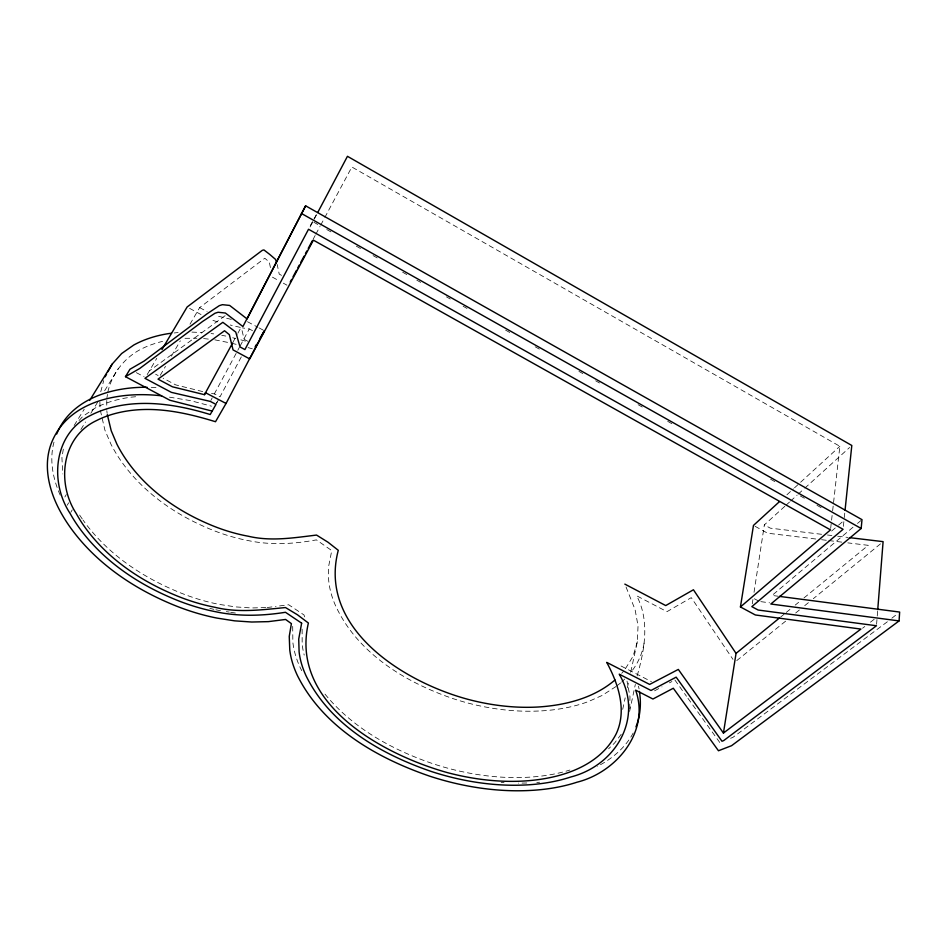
<?xml version="1.0" encoding="UTF-8"?>
<svg xmlns="http://www.w3.org/2000/svg" width="947" height="947" viewBox="0 0 947 947"><rect width="100%" height="100%" fill="white"/><g stroke="black" fill="none" stroke-linecap="round" stroke-linejoin="round"><path stroke-width="0.71" stroke-dasharray="4.74 3.55" d="M106.762 400.451L106.762 409.412M876.591 624.286L877.632 611.158M629.719 708.841L629.98 696.578L627.021 681.13M630.785 671.956L637.319 641.746L638.041 625.884L635.082 609.608L625.955 586.785M843.375 526.378L843.978 520.507L837.255 526.26M844.286 517.571L844.748 513.156M637.153 675.85C644.599 649.938 649.902 620.877 636.68 595.805L666.972 611.667L691.274 597.64L732.954 659.349M830.661 528.414L832.472 512.28M832.638 510.812L839.859 446.297L351.858 167.003L324.857 217.384M292.694 626.358L292.872 642.48A169.631 100.039 17.9 0 0 300.459 668.156L301.762 670.665M302.117 629.163L302.176 644.362A159.854 94.25 17.8 0 0 304.236 655.123M100.761 391.727L103.72 380.576M752.273 603.784L752.924 599.51M754.025 592.349L764.359 524.875L785.134 506.018M106.904 397.965L107.461 394.437M304.614 616.876L303.999 614.946L288.681 604.754L275.447 606.471M629.601 711.422L635.342 684.385M622.688 709.374L625.174 697.856M627.352 687.782L628.595 682.029M637.319 641.746L633.093 656.247L625.103 669.221M644.102 643.12C642.232 654.069 637.461 664.368 630.371 672.903M53.991 442.107C49.078 460.112 53.02 479.383 60.62 496.062M63.319 449.138L61.922 457.756L62.751 473.926M107.828 392.082C111.805 374.538 123.335 359.043 139.031 350.236A142.831 92.628 26.7 0 1 162.6 341.37M211.489 393.55L214.377 393.822L220.047 396.781L242.905 353.906M252.529 330.669L249.286 328.952L242.491 327.899M312.617 221.574L309.882 226.759L311.93 222.853M310.095 226.937L313.552 220.391M314.25 219.088L317.02 213.856M313.978 219.017L316.712 213.904M216.674 403.102L218.698 399.314M313.09 239.342L315.162 235.472M315.86 234.169L320.015 226.428M320.702 225.126L324.17 218.674M210.85 400.403L212.211 397.882M214.247 394.082L239.378 347.371M240.076 346.081L249.286 328.952M232.915 342.317L237.129 334.563M237.839 333.273L241.047 327.484M633.188 733.002C625.363 747.716 612.034 758.926 597.308 766.395M216.224 403.517L217.147 401.883M160.256 375.308L165.465 366.371M171.407 356.143L180.332 340.813M189.992 324.205L199.663 307.597L264.781 258.223L269.291 262.059L270.759 269.268M70.824 512.268L72.244 509.865M147.164 374.598L156.764 358.345M67.213 505.236L68.634 502.833M64.87 496.986L66.302 494.571M80.886 429.5L85.49 421.995M90.853 413.247L98.524 400.747M104.655 390.744L118.458 368.241M74.138 425.487L84.224 409.211M621.22 734.28L614.603 742.993L608.613 748.793M79.063 420.504L82.863 416.349L95.209 408.003A156.823 96.132 26.1 0 1 131.112 397.16L137.978 396.521M621.694 673.317L623.552 671.387M621.741 682.053L624.677 679.046M786.945 494.76L793.42 488.83M794.509 487.835L839.859 446.297M786.223 505.035L789.502 502.052M790.591 501.058L797.149 495.103M798.25 494.109L803.707 489.149M804.808 488.155L849.613 447.469M831.644 531.042L836.13 527.219M852.998 527.23L772.054 595.438L777.913 596.196M857.497 523.442L860.87 520.601M880.485 543.862L813.307 598.693M803.967 597.948L868.257 545.33L847.837 542.868M780.695 616.994L784.033 614.272M786.27 612.425L790.769 608.755M795.255 605.074L798.629 602.316M795.693 612.981L800.203 609.323M804.725 605.654L809.01 602.174M785.596 621.173L736.233 661.018M887.363 621.753L737.654 733.878L732.836 737.405L728.918 738.932M891.837 618.225L897.413 613.822M616.012 686.516L602.032 695.5L588.572 701.502A161.475 101.033 17.4 0 1 540.796 710.913M617.16 685.616L620.593 682.941M870.423 622.191L874.448 619.101M862.551 628.228L864.8 626.5M225.149 315.671L149.366 370.869M654.578 690.813L662 686.847M669.422 682.87L671.897 681.544M267.22 607.524L274.074 606.648M174.13 332.977L178.119 332.539M184.985 338.304L196.881 338.245M265.811 607.572L251.653 607.962L235.649 606.909L219.278 604.399A140.44 85.857 26.1 0 1 174.674 590.431C141.529 576.226 110.681 555.38 88.166 526.923A155.912 95.955 26.1 0 1 83.087 520.128M191.933 332.101L201.924 332.539M151.248 387.311L156.93 387.631M211.086 333.581L213.702 333.877M203.629 338.553L209.204 339.192M821.594 534.297L770.337 528.166L764.359 524.875M827.453 534.996L831.845 535.517M837.704 536.227L847.956 537.446M815.758 538.997L767.638 533.208L754.759 526.13M821.594 539.707L827.429 540.406M828.885 540.583L842.013 542.158M169.454 397.16L190.217 400.569L211.489 406.168M760.843 601.653L769.568 602.801M226.333 611.644L229.233 612.082M230.689 612.307L236.501 613.206M221.776 335.333L225.812 336.067M214.78 339.831L230.216 342.885M240.289 327.39L230.239 325.01M231.269 319.376L215.916 315.635M202.729 391.585L175.645 384.861L163.133 378.196M217.419 321.873L209.63 319.234M232.69 337.759L235.448 338.434M231.53 343.216L238.147 344.838M240.869 339.855L247.534 341.701M248.078 347.608L252.34 348.792M621.054 666.001L651.394 681.615M247.475 321.731L257.868 327.26M259.17 327.946L263.065 330.03M136.368 372.668L144.074 376.752M155.616 374.195L158.125 375.533M754.392 598.764L759.399 601.463M199.663 307.597L207.085 311.634M189.613 308.355L202.125 315.15M247.771 341.275L244.148 339.31L241.816 329.615M281.519 275.364L279.223 274.097L277.187 264.473M272.44 277.151L278.489 280.501M283.331 283.177L286.953 285.177M313.907 222.296L317.766 224.475M326.774 229.541L331.912 232.429M356.356 246.184L361.505 249.085M373.082 255.595L378.232 258.495M402.676 272.239L407.826 275.139M416.834 280.205L420.693 282.372M446.428 296.849L450.287 299.027M463.154 306.26L467.013 308.438M505.603 330.148L510.753 333.048M535.197 346.791L540.346 349.692M578.948 371.402L582.807 373.58M595.675 380.812L599.534 382.99M638.124 404.7L643.273 407.601M667.718 421.344L672.867 424.244M770.645 479.253L775.794 482.153M800.239 495.908L805.388 498.797M816.965 505.307L822.114 508.208M324.987 694.115C352.758 728.207 392.709 750.119 433.809 764.016A168.294 99.305 17.6 0 0 523.371 777.44A167.903 99.068 17.6 0 0 569.905 770.041M719.779 742.507L687.25 697.335M674.88 679.982L686.48 696.27M638.408 686.113L639.095 688.871M100.346 410.335L104.868 430.009L110.906 444.096A149.579 97.399 26.8 0 0 123.737 464.717C144.631 492.854 174.141 513.594 206.103 527.408A134.782 87.195 26.7 0 0 249.073 540.761C271.363 545.294 294.197 544.004 316.393 539.873L331.758 550.586L328.55 566.803L328.633 579.765A153.745 96.132 17.7 0 0 334.918 604.233C356.498 652.838 405.47 682.574 454.098 698.969A161.854 101.27 17.4 0 0 540.784 710.901M106.81 410.714L107.165 413.354M99.861 402.061L100.157 408.938M82.282 518.992A155.912 95.955 26.1 0 1 79.205 514.387M539.624 782.234A177.894 104.999 17.6 0 1 536.807 782.459M526.769 782.98A178.474 105.354 17.6 0 1 518.317 783.11M504.041 782.648A178.474 105.354 17.6 0 1 501.164 782.459M220.509 610.732A151.118 92.415 26.1 0 1 215.194 609.631M213.856 609.335A151.118 92.415 26.1 0 1 209.843 608.376"/><path stroke-width="1.42" d="M161.594 395.834C121.394 391.099 69.794 399.705 52.144 441.255C42.118 464.906 49.149 491.848 61.318 513.298A167.56 102.477 26.1 0 0 76.269 535.315C100.583 565.631 133.657 587.874 169.158 603.085A151.828 92.214 26 0 0 217.076 618.107L234.596 620.841L251.724 622.025L268.356 621.634L285.603 619.456L291.392 623.635L289.249 636.42L289.77 649.95A170.377 99.778 17.9 0 0 297.441 675.59C323.247 727.355 376.989 758.121 429.867 776.22A179.267 105.081 17.6 0 0 524.78 790.674A178.687 104.726 17.6 0 0 576.995 782.21C616.45 772.361 650.293 731.676 635.638 690.138L652.933 699.016L673.305 688.244L718.465 750.758L731.569 745.691L899.07 620.912L899.65 612.058L779.381 596.385M877.739 609.714L883.101 541.648L849.423 537.624M899.07 620.912L770.834 604.02L861.166 528.485L861.995 519.654L305.621 205.819L242.917 326.549L225.386 313.031L218.106 312.261L214.993 313.244L202.67 321.412L139.694 368.501L125.466 376.681L169.927 400.261L212.175 411.093M845.055 510.22L851.803 445.481L347.454 156.302L317.707 212.542M260.023 338.28L264.367 330.716L226.049 403.446L215.514 421.723C188.11 413.306 159.309 406.819 130.508 410.536A149.543 91.03 26 0 0 96.298 420.681C61.105 437.348 56.536 483.597 76.305 513.605A149.01 91.078 26.1 0 0 89.503 533.315C111.083 560.517 140.641 580.404 172.354 593.958A133.598 81.099 26 0 0 214.933 607.299C238.301 613.064 262.047 609.785 285.497 607.548L297.5 614.816L308.391 623.019C289.794 703.337 381.937 754.167 446.889 772.48A162.186 95.008 17.6 0 0 518.956 781.251C555.439 779.961 598.457 768.775 616.308 733.605C627.139 710.12 618.284 683.734 606.731 662.379L649.63 684.421L678.324 669.422L723.437 733.061L736.044 653.383L779.582 617.894M723.437 733.061L860.906 629.08L755.339 614.97L740.436 606.944L753.469 525.419L779.393 501.685M635.97 726.846C640.456 715.683 641.308 703.242 639.426 691.417M740.436 606.944L830.495 529.882L313.398 240.159L249.688 358.901L233.045 349.905L229.352 334.682L224.546 330.752L158.031 379.143L172.401 386.79L204.469 394.674L205.475 392.721L226.049 403.446M305.621 205.819L247.072 318.914L229.648 305.431L222.403 304.674L219.302 305.656L207.014 313.848L144.157 361.044L129.964 369.259L125.466 376.681M290.244 281.969L291.629 279.389M293.014 276.808L296.47 270.345M297.855 267.764L299.24 265.172M300.625 262.591L304.082 256.14M305.467 253.547L306.852 250.967M308.237 248.386L312.392 240.633M56.702 433.998C71.001 398.829 112.16 386.802 147.093 387.287M204.469 394.674L232.607 342.992M105.141 376.776L106.549 374.254M107.946 371.721L112.148 364.133L121.63 353.551L133.811 345.004A150.49 97.612 26.7 0 1 168.815 333.569L171.478 333.273M255.134 346.791L256.519 344.388M161.949 349.573L187.115 307.006L262.307 250.328L263.917 249.925L269.67 254.364L275.47 259.348L276.548 262.07M89.645 400.451L112.148 364.133M615.005 679.97C593.899 698.081 565.738 705.207 538.523 706.983A155.296 97.15 17.4 0 1 469.002 699.608C404.239 682.527 317.659 628.559 338.28 550.302L327.958 542.193L316.535 535.067C293.913 537.789 271.02 541.625 248.339 536.239A127.62 82.543 26.7 0 1 207.488 523.561C177.03 510.409 148.904 490.629 129.064 463.77A142.299 92.64 26.8 0 1 116.883 444.119L111.201 430.696L107.331 414.679M624.831 584.11L665.729 605.571L693.429 589.768L736.044 653.383M301.442 213.466L861.166 528.485M301.643 623.162L298.719 639.095L299.11 651.856A160.564 94.002 17.9 0 0 306.189 676.063C330.408 725.236 381.381 754.392 431.453 771.533A169.051 99.044 17.6 0 0 521.359 785.134A168.649 98.808 17.6 0 0 570.721 777.014C616.544 765.271 644.185 717.068 619.231 674.169L650.991 690.47L676.17 677.152L721.993 741.241L723.709 740.578L876.472 625.754L758.121 610.022L751.835 606.636L843.067 529.302L308.521 229.257L244.906 349.585L240.053 346.945L235.744 332.066L222.853 322.323L144.95 378.327L171.383 392.366L210.305 401.41L215.999 404.369L210.222 414.526C183.304 406.322 154.906 400.96 126.72 404.57A157.569 95.931 26 0 0 90.711 415.354C53.648 433.11 49.232 481.916 70.114 513.475A156.646 95.765 26.1 0 0 84.034 534.144C106.739 562.625 137.753 583.494 171.04 597.735A141.103 85.668 26 0 0 215.821 611.774C238.81 616.663 262.414 615.941 285.461 612.283L301.643 623.162"/></g></svg>
